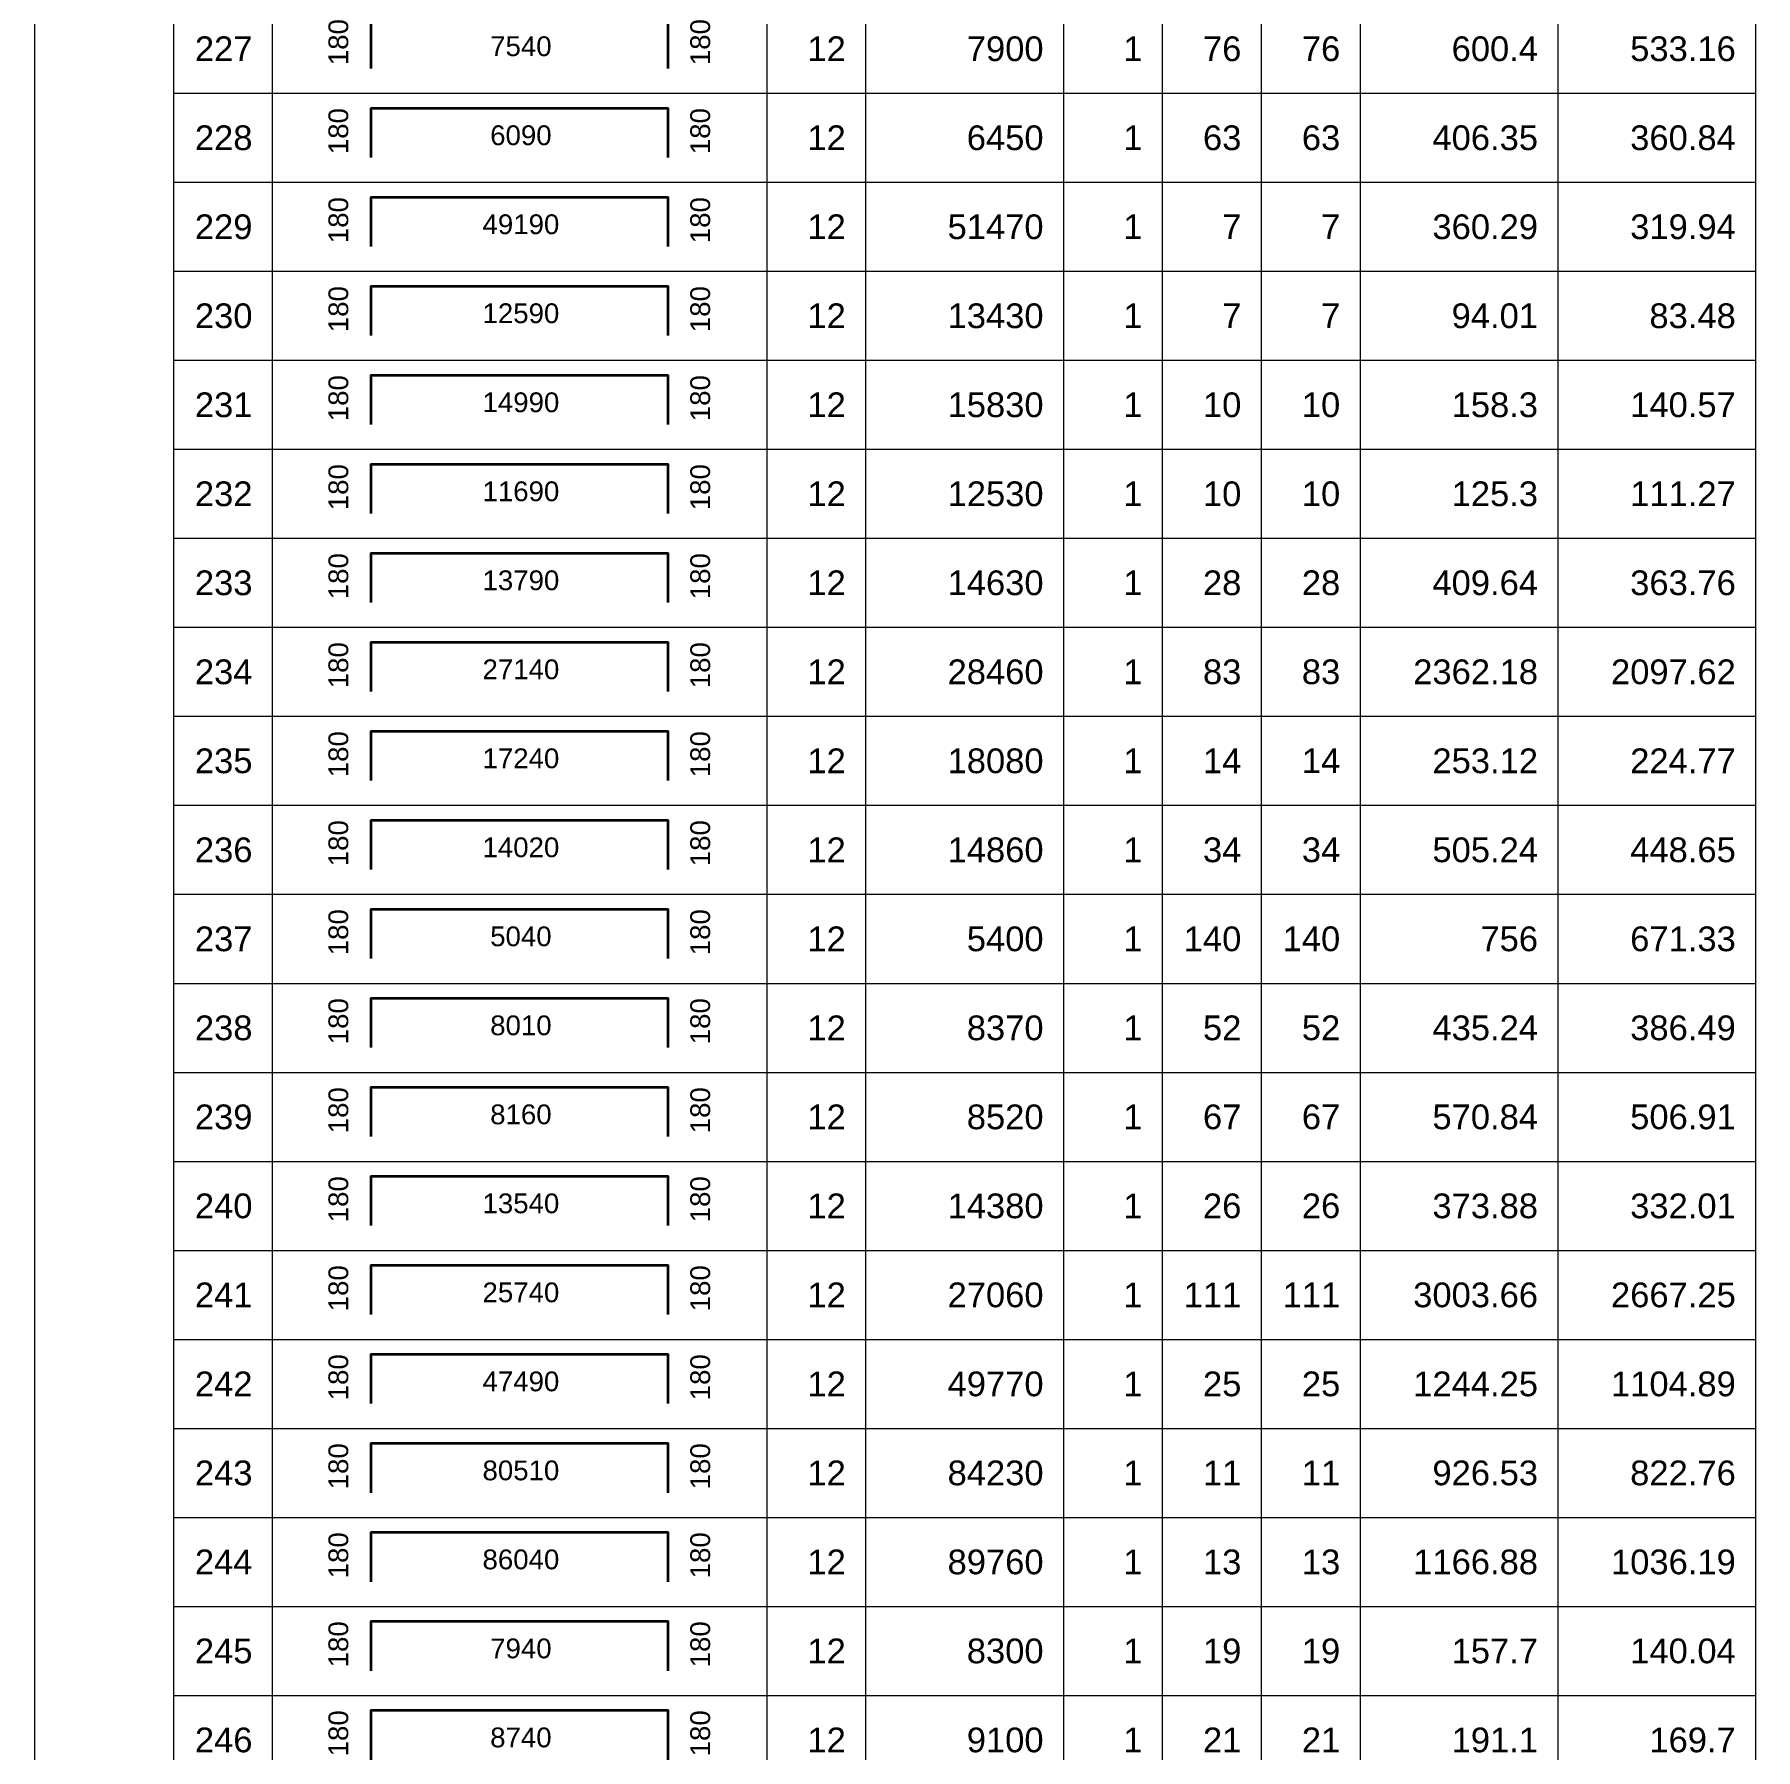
# Model space of a CAD drawing. Header units: millimetres. Extents: x -415354 to 883813, y -531490 to 486716.
# Drawn here: x 798740 to 816146, y -264738 to -247396 of the extents above; entities that cross this region are included whole.
import ezdxf
from ezdxf.enums import TextEntityAlignment as Align

# ---------------------------------------------------------------- set-up
doc = ezdxf.new("R2010")
doc.units = ezdxf.units.MM
doc.header["$MEASUREMENT"] = 0
for name, color, linetype, lineweight in [('NDC_FRAME', 7, 'Continuous', 20), ('NDC_S_REBAR', 4, 'Continuous', 35), ('NDC_S_VN TEXT', 7, 'Continuous', 20), ('NDC_Table', 3, 'Continuous', 20)]:
    doc.layers.add(name, color=color, linetype=linetype, lineweight=lineweight)
doc.styles.add('ARIAL', font='arial.ttf', dxfattribs={"width": 0.8})

# ---------------------------------------------------------------- blocks, each defined once
blk = doc.blocks.new('dang04')
at = {"layer": 'NDC_S_REBAR'}
blk.add_lwpolyline([(3405, -650), (3405, -150), (6405, -150), (6405, -650)], dxfattribs=at)
at = {"layer": 'NDC_Table'}
for p, q in [((0, 0), (0, -900)), ((1405, 0), (1405, -900)), ((2405, 0), (2405, -900)), ((7405, 0), (7405, -900)), ((8405, 0), (8405, -900)), ((10405, 0), (10405, -900)), ((11405, 0), (11405, -900)), ((12405, 0), (12405, -900)), ((13405, 0), (13405, -900)), ((15405, 0), (15405, -900)), ((17405, 0), (17405, -900)), ((1405, -900), (17405, -900))]:
    blk.add_line(p, q, dxfattribs=at)
at = {"layer": 'NDC_S_VN TEXT', "style": 'ARIAL'}
for p in [(3073, -150), (6733, -150)]:
    blk.add_attdef('D03', text='', height=200, rotation=90, dxfattribs=at).set_placement(p, align=Align.MIDDLE_RIGHT)
for p in [(2205, -450), (8205, -450), (10205, -450), (11205, -450), (12205, -450), (13205, -450), (15205, -450), (17205, -450)]:
    blk.add_attdef('D03', text='', height=250, dxfattribs=at).set_placement(p, align=Align.MIDDLE_RIGHT)
blk.add_attdef('D03', text='', height=200, dxfattribs=at).set_placement((4920, -425), align=Align.MIDDLE_CENTER)

msp = doc.modelspace()

# ---------------------------------------------------------------- block references
at = {"layer": 'NDC_FRAME'}
ref = msp.add_blockref('dang04', (798740.5, -247090.5), dxfattribs=at)
ref.add_attrib('D03', '227', dxfattribs={"layer": 'NDC_S_VN TEXT', "height": 250, "style": 'ARIAL'}).set_placement((800945.8, -247540.5), align=Align.MIDDLE_RIGHT)
ref.add_attrib('D03', '180', dxfattribs={"layer": 'NDC_S_VN TEXT', "height": 200, "rotation": 90, "style": 'ARIAL'}).set_placement((801813.8, -247240.5), align=Align.MIDDLE_RIGHT)
ref.add_attrib('D03', '7540', dxfattribs={"layer": 'NDC_S_VN TEXT', "height": 200, "style": 'ARIAL'}).set_placement((803660.1, -247515.2), align=Align.MIDDLE_CENTER)
ref.add_attrib('D03', '180', dxfattribs={"layer": 'NDC_S_VN TEXT', "height": 200, "rotation": 90, "style": 'ARIAL'}).set_placement((805473, -247240.5), align=Align.MIDDLE_RIGHT)
ref.add_attrib('D03', '12', dxfattribs={"layer": 'NDC_S_VN TEXT', "height": 250, "style": 'ARIAL'}).set_placement((806945.8, -247540.5), align=Align.MIDDLE_RIGHT)
ref.add_attrib('D03', '7900', dxfattribs={"layer": 'NDC_S_VN TEXT', "height": 250, "style": 'ARIAL'}).set_placement((808945.8, -247540.5), align=Align.MIDDLE_RIGHT)
ref.add_attrib('D03', '1', dxfattribs={"layer": 'NDC_S_VN TEXT', "height": 250, "style": 'ARIAL'}).set_placement((809945.8, -247540.5), align=Align.MIDDLE_RIGHT)
ref.add_attrib('D03', '76', dxfattribs={"layer": 'NDC_S_VN TEXT', "height": 250, "style": 'ARIAL'}).set_placement((810945.8, -247540.5), align=Align.MIDDLE_RIGHT)
ref.add_attrib('D03', '76', dxfattribs={"layer": 'NDC_S_VN TEXT', "height": 250, "style": 'ARIAL'}).set_placement((811945.8, -247540.2), align=Align.MIDDLE_RIGHT)
ref.add_attrib('D03', '600.4', dxfattribs={"layer": 'NDC_S_VN TEXT', "height": 250, "style": 'ARIAL'}).set_placement((813945.8, -247540.5), align=Align.MIDDLE_RIGHT)
ref.add_attrib('D03', '533.16', dxfattribs={"layer": 'NDC_S_VN TEXT', "height": 250, "style": 'ARIAL'}).set_placement((815945.8, -247540.5), align=Align.MIDDLE_RIGHT)
ref = msp.add_blockref('dang04', (798740.5, -247990.5), dxfattribs=at)
ref.add_attrib('D03', '228', dxfattribs={"layer": 'NDC_S_VN TEXT', "height": 250, "style": 'ARIAL'}).set_placement((800945.8, -248440.5), align=Align.MIDDLE_RIGHT)
ref.add_attrib('D03', '180', dxfattribs={"layer": 'NDC_S_VN TEXT', "height": 200, "rotation": 90, "style": 'ARIAL'}).set_placement((801813.8, -248140.5), align=Align.MIDDLE_RIGHT)
ref.add_attrib('D03', '6090', dxfattribs={"layer": 'NDC_S_VN TEXT', "height": 200, "style": 'ARIAL'}).set_placement((803660.1, -248415.2), align=Align.MIDDLE_CENTER)
ref.add_attrib('D03', '180', dxfattribs={"layer": 'NDC_S_VN TEXT', "height": 200, "rotation": 90, "style": 'ARIAL'}).set_placement((805473, -248140.5), align=Align.MIDDLE_RIGHT)
ref.add_attrib('D03', '12', dxfattribs={"layer": 'NDC_S_VN TEXT', "height": 250, "style": 'ARIAL'}).set_placement((806945.8, -248440.5), align=Align.MIDDLE_RIGHT)
ref.add_attrib('D03', '6450', dxfattribs={"layer": 'NDC_S_VN TEXT', "height": 250, "style": 'ARIAL'}).set_placement((808945.8, -248440.5), align=Align.MIDDLE_RIGHT)
ref.add_attrib('D03', '1', dxfattribs={"layer": 'NDC_S_VN TEXT', "height": 250, "style": 'ARIAL'}).set_placement((809945.8, -248440.5), align=Align.MIDDLE_RIGHT)
ref.add_attrib('D03', '63', dxfattribs={"layer": 'NDC_S_VN TEXT', "height": 250, "style": 'ARIAL'}).set_placement((810945.8, -248440.5), align=Align.MIDDLE_RIGHT)
ref.add_attrib('D03', '63', dxfattribs={"layer": 'NDC_S_VN TEXT', "height": 250, "style": 'ARIAL'}).set_placement((811945.8, -248440.2), align=Align.MIDDLE_RIGHT)
ref.add_attrib('D03', '406.35', dxfattribs={"layer": 'NDC_S_VN TEXT', "height": 250, "style": 'ARIAL'}).set_placement((813945.8, -248440.5), align=Align.MIDDLE_RIGHT)
ref.add_attrib('D03', '360.84', dxfattribs={"layer": 'NDC_S_VN TEXT', "height": 250, "style": 'ARIAL'}).set_placement((815945.8, -248440.5), align=Align.MIDDLE_RIGHT)
ref = msp.add_blockref('dang04', (798740.5, -248890.5), dxfattribs=at)
ref.add_attrib('D03', '229', dxfattribs={"layer": 'NDC_S_VN TEXT', "height": 250, "style": 'ARIAL'}).set_placement((800945.8, -249340.5), align=Align.MIDDLE_RIGHT)
ref.add_attrib('D03', '180', dxfattribs={"layer": 'NDC_S_VN TEXT', "height": 200, "rotation": 90, "style": 'ARIAL'}).set_placement((801813.8, -249040.5), align=Align.MIDDLE_RIGHT)
ref.add_attrib('D03', '49190', dxfattribs={"layer": 'NDC_S_VN TEXT', "height": 200, "style": 'ARIAL'}).set_placement((803660.1, -249315.2), align=Align.MIDDLE_CENTER)
ref.add_attrib('D03', '180', dxfattribs={"layer": 'NDC_S_VN TEXT', "height": 200, "rotation": 90, "style": 'ARIAL'}).set_placement((805473, -249040.5), align=Align.MIDDLE_RIGHT)
ref.add_attrib('D03', '12', dxfattribs={"layer": 'NDC_S_VN TEXT', "height": 250, "style": 'ARIAL'}).set_placement((806945.8, -249340.5), align=Align.MIDDLE_RIGHT)
ref.add_attrib('D03', '51470', dxfattribs={"layer": 'NDC_S_VN TEXT', "height": 250, "style": 'ARIAL'}).set_placement((808945.8, -249340.5), align=Align.MIDDLE_RIGHT)
ref.add_attrib('D03', '1', dxfattribs={"layer": 'NDC_S_VN TEXT', "height": 250, "style": 'ARIAL'}).set_placement((809945.8, -249340.5), align=Align.MIDDLE_RIGHT)
ref.add_attrib('D03', '7', dxfattribs={"layer": 'NDC_S_VN TEXT', "height": 250, "style": 'ARIAL'}).set_placement((810945.8, -249340.5), align=Align.MIDDLE_RIGHT)
ref.add_attrib('D03', '7', dxfattribs={"layer": 'NDC_S_VN TEXT', "height": 250, "style": 'ARIAL'}).set_placement((811945.8, -249340.2), align=Align.MIDDLE_RIGHT)
ref.add_attrib('D03', '360.29', dxfattribs={"layer": 'NDC_S_VN TEXT', "height": 250, "style": 'ARIAL'}).set_placement((813945.8, -249340.5), align=Align.MIDDLE_RIGHT)
ref.add_attrib('D03', '319.94', dxfattribs={"layer": 'NDC_S_VN TEXT', "height": 250, "style": 'ARIAL'}).set_placement((815945.8, -249340.5), align=Align.MIDDLE_RIGHT)
ref = msp.add_blockref('dang04', (798740.5, -249790.5), dxfattribs=at)
ref.add_attrib('D03', '230', dxfattribs={"layer": 'NDC_S_VN TEXT', "height": 250, "style": 'ARIAL'}).set_placement((800945.8, -250240.5), align=Align.MIDDLE_RIGHT)
ref.add_attrib('D03', '180', dxfattribs={"layer": 'NDC_S_VN TEXT', "height": 200, "rotation": 90, "style": 'ARIAL'}).set_placement((801813.8, -249940.5), align=Align.MIDDLE_RIGHT)
ref.add_attrib('D03', '12590', dxfattribs={"layer": 'NDC_S_VN TEXT', "height": 200, "style": 'ARIAL'}).set_placement((803660.1, -250215.2), align=Align.MIDDLE_CENTER)
ref.add_attrib('D03', '180', dxfattribs={"layer": 'NDC_S_VN TEXT', "height": 200, "rotation": 90, "style": 'ARIAL'}).set_placement((805473, -249940.5), align=Align.MIDDLE_RIGHT)
ref.add_attrib('D03', '12', dxfattribs={"layer": 'NDC_S_VN TEXT', "height": 250, "style": 'ARIAL'}).set_placement((806945.8, -250240.5), align=Align.MIDDLE_RIGHT)
ref.add_attrib('D03', '13430', dxfattribs={"layer": 'NDC_S_VN TEXT', "height": 250, "style": 'ARIAL'}).set_placement((808945.8, -250240.5), align=Align.MIDDLE_RIGHT)
ref.add_attrib('D03', '1', dxfattribs={"layer": 'NDC_S_VN TEXT', "height": 250, "style": 'ARIAL'}).set_placement((809945.8, -250240.5), align=Align.MIDDLE_RIGHT)
ref.add_attrib('D03', '7', dxfattribs={"layer": 'NDC_S_VN TEXT', "height": 250, "style": 'ARIAL'}).set_placement((810945.8, -250240.5), align=Align.MIDDLE_RIGHT)
ref.add_attrib('D03', '7', dxfattribs={"layer": 'NDC_S_VN TEXT', "height": 250, "style": 'ARIAL'}).set_placement((811945.8, -250240.2), align=Align.MIDDLE_RIGHT)
ref.add_attrib('D03', '94.01', dxfattribs={"layer": 'NDC_S_VN TEXT', "height": 250, "style": 'ARIAL'}).set_placement((813945.8, -250240.5), align=Align.MIDDLE_RIGHT)
ref.add_attrib('D03', '83.48', dxfattribs={"layer": 'NDC_S_VN TEXT', "height": 250, "style": 'ARIAL'}).set_placement((815945.8, -250240.5), align=Align.MIDDLE_RIGHT)
ref = msp.add_blockref('dang04', (798740.5, -250690.5), dxfattribs=at)
ref.add_attrib('D03', '231', dxfattribs={"layer": 'NDC_S_VN TEXT', "height": 250, "style": 'ARIAL'}).set_placement((800945.8, -251140.5), align=Align.MIDDLE_RIGHT)
ref.add_attrib('D03', '180', dxfattribs={"layer": 'NDC_S_VN TEXT', "height": 200, "rotation": 90, "style": 'ARIAL'}).set_placement((801813.8, -250840.5), align=Align.MIDDLE_RIGHT)
ref.add_attrib('D03', '14990', dxfattribs={"layer": 'NDC_S_VN TEXT', "height": 200, "style": 'ARIAL'}).set_placement((803660.1, -251115.2), align=Align.MIDDLE_CENTER)
ref.add_attrib('D03', '180', dxfattribs={"layer": 'NDC_S_VN TEXT', "height": 200, "rotation": 90, "style": 'ARIAL'}).set_placement((805473, -250840.5), align=Align.MIDDLE_RIGHT)
ref.add_attrib('D03', '12', dxfattribs={"layer": 'NDC_S_VN TEXT', "height": 250, "style": 'ARIAL'}).set_placement((806945.8, -251140.5), align=Align.MIDDLE_RIGHT)
ref.add_attrib('D03', '15830', dxfattribs={"layer": 'NDC_S_VN TEXT', "height": 250, "style": 'ARIAL'}).set_placement((808945.8, -251140.5), align=Align.MIDDLE_RIGHT)
ref.add_attrib('D03', '1', dxfattribs={"layer": 'NDC_S_VN TEXT', "height": 250, "style": 'ARIAL'}).set_placement((809945.8, -251140.5), align=Align.MIDDLE_RIGHT)
ref.add_attrib('D03', '10', dxfattribs={"layer": 'NDC_S_VN TEXT', "height": 250, "style": 'ARIAL'}).set_placement((810945.8, -251140.5), align=Align.MIDDLE_RIGHT)
ref.add_attrib('D03', '10', dxfattribs={"layer": 'NDC_S_VN TEXT', "height": 250, "style": 'ARIAL'}).set_placement((811945.8, -251140.2), align=Align.MIDDLE_RIGHT)
ref.add_attrib('D03', '158.3', dxfattribs={"layer": 'NDC_S_VN TEXT', "height": 250, "style": 'ARIAL'}).set_placement((813945.8, -251140.5), align=Align.MIDDLE_RIGHT)
ref.add_attrib('D03', '140.57', dxfattribs={"layer": 'NDC_S_VN TEXT', "height": 250, "style": 'ARIAL'}).set_placement((815945.8, -251140.5), align=Align.MIDDLE_RIGHT)
ref = msp.add_blockref('dang04', (798740.5, -251590.5), dxfattribs=at)
ref.add_attrib('D03', '232', dxfattribs={"layer": 'NDC_S_VN TEXT', "height": 250, "style": 'ARIAL'}).set_placement((800945.8, -252040.5), align=Align.MIDDLE_RIGHT)
ref.add_attrib('D03', '180', dxfattribs={"layer": 'NDC_S_VN TEXT', "height": 200, "rotation": 90, "style": 'ARIAL'}).set_placement((801813.8, -251740.5), align=Align.MIDDLE_RIGHT)
ref.add_attrib('D03', '11690', dxfattribs={"layer": 'NDC_S_VN TEXT', "height": 200, "style": 'ARIAL'}).set_placement((803660.1, -252015.2), align=Align.MIDDLE_CENTER)
ref.add_attrib('D03', '180', dxfattribs={"layer": 'NDC_S_VN TEXT', "height": 200, "rotation": 90, "style": 'ARIAL'}).set_placement((805473, -251740.5), align=Align.MIDDLE_RIGHT)
ref.add_attrib('D03', '12', dxfattribs={"layer": 'NDC_S_VN TEXT', "height": 250, "style": 'ARIAL'}).set_placement((806945.8, -252040.5), align=Align.MIDDLE_RIGHT)
ref.add_attrib('D03', '12530', dxfattribs={"layer": 'NDC_S_VN TEXT', "height": 250, "style": 'ARIAL'}).set_placement((808945.8, -252040.5), align=Align.MIDDLE_RIGHT)
ref.add_attrib('D03', '1', dxfattribs={"layer": 'NDC_S_VN TEXT', "height": 250, "style": 'ARIAL'}).set_placement((809945.8, -252040.5), align=Align.MIDDLE_RIGHT)
ref.add_attrib('D03', '10', dxfattribs={"layer": 'NDC_S_VN TEXT', "height": 250, "style": 'ARIAL'}).set_placement((810945.8, -252040.5), align=Align.MIDDLE_RIGHT)
ref.add_attrib('D03', '10', dxfattribs={"layer": 'NDC_S_VN TEXT', "height": 250, "style": 'ARIAL'}).set_placement((811945.8, -252040.2), align=Align.MIDDLE_RIGHT)
ref.add_attrib('D03', '125.3', dxfattribs={"layer": 'NDC_S_VN TEXT', "height": 250, "style": 'ARIAL'}).set_placement((813945.8, -252040.5), align=Align.MIDDLE_RIGHT)
ref.add_attrib('D03', '111.27', dxfattribs={"layer": 'NDC_S_VN TEXT', "height": 250, "style": 'ARIAL'}).set_placement((815945.8, -252040.5), align=Align.MIDDLE_RIGHT)
ref = msp.add_blockref('dang04', (798740.5, -252490.5), dxfattribs=at)
ref.add_attrib('D03', '233', dxfattribs={"layer": 'NDC_S_VN TEXT', "height": 250, "style": 'ARIAL'}).set_placement((800945.8, -252940.5), align=Align.MIDDLE_RIGHT)
ref.add_attrib('D03', '180', dxfattribs={"layer": 'NDC_S_VN TEXT', "height": 200, "rotation": 90, "style": 'ARIAL'}).set_placement((801813.8, -252640.5), align=Align.MIDDLE_RIGHT)
ref.add_attrib('D03', '13790', dxfattribs={"layer": 'NDC_S_VN TEXT', "height": 200, "style": 'ARIAL'}).set_placement((803660.1, -252915.2), align=Align.MIDDLE_CENTER)
ref.add_attrib('D03', '180', dxfattribs={"layer": 'NDC_S_VN TEXT', "height": 200, "rotation": 90, "style": 'ARIAL'}).set_placement((805473, -252640.5), align=Align.MIDDLE_RIGHT)
ref.add_attrib('D03', '12', dxfattribs={"layer": 'NDC_S_VN TEXT', "height": 250, "style": 'ARIAL'}).set_placement((806945.8, -252940.5), align=Align.MIDDLE_RIGHT)
ref.add_attrib('D03', '14630', dxfattribs={"layer": 'NDC_S_VN TEXT', "height": 250, "style": 'ARIAL'}).set_placement((808945.8, -252940.5), align=Align.MIDDLE_RIGHT)
ref.add_attrib('D03', '1', dxfattribs={"layer": 'NDC_S_VN TEXT', "height": 250, "style": 'ARIAL'}).set_placement((809945.8, -252940.5), align=Align.MIDDLE_RIGHT)
ref.add_attrib('D03', '28', dxfattribs={"layer": 'NDC_S_VN TEXT', "height": 250, "style": 'ARIAL'}).set_placement((810945.8, -252940.5), align=Align.MIDDLE_RIGHT)
ref.add_attrib('D03', '28', dxfattribs={"layer": 'NDC_S_VN TEXT', "height": 250, "style": 'ARIAL'}).set_placement((811945.8, -252940.2), align=Align.MIDDLE_RIGHT)
ref.add_attrib('D03', '409.64', dxfattribs={"layer": 'NDC_S_VN TEXT', "height": 250, "style": 'ARIAL'}).set_placement((813945.8, -252940.5), align=Align.MIDDLE_RIGHT)
ref.add_attrib('D03', '363.76', dxfattribs={"layer": 'NDC_S_VN TEXT', "height": 250, "style": 'ARIAL'}).set_placement((815945.8, -252940.5), align=Align.MIDDLE_RIGHT)
ref = msp.add_blockref('dang04', (798740.5, -253390.5), dxfattribs=at)
ref.add_attrib('D03', '234', dxfattribs={"layer": 'NDC_S_VN TEXT', "height": 250, "style": 'ARIAL'}).set_placement((800945.8, -253840.5), align=Align.MIDDLE_RIGHT)
ref.add_attrib('D03', '180', dxfattribs={"layer": 'NDC_S_VN TEXT', "height": 200, "rotation": 90, "style": 'ARIAL'}).set_placement((801813.8, -253540.5), align=Align.MIDDLE_RIGHT)
ref.add_attrib('D03', '27140', dxfattribs={"layer": 'NDC_S_VN TEXT', "height": 200, "style": 'ARIAL'}).set_placement((803660.1, -253815.2), align=Align.MIDDLE_CENTER)
ref.add_attrib('D03', '180', dxfattribs={"layer": 'NDC_S_VN TEXT', "height": 200, "rotation": 90, "style": 'ARIAL'}).set_placement((805473, -253540.5), align=Align.MIDDLE_RIGHT)
ref.add_attrib('D03', '12', dxfattribs={"layer": 'NDC_S_VN TEXT', "height": 250, "style": 'ARIAL'}).set_placement((806945.8, -253840.5), align=Align.MIDDLE_RIGHT)
ref.add_attrib('D03', '28460', dxfattribs={"layer": 'NDC_S_VN TEXT', "height": 250, "style": 'ARIAL'}).set_placement((808945.8, -253840.5), align=Align.MIDDLE_RIGHT)
ref.add_attrib('D03', '1', dxfattribs={"layer": 'NDC_S_VN TEXT', "height": 250, "style": 'ARIAL'}).set_placement((809945.8, -253840.5), align=Align.MIDDLE_RIGHT)
ref.add_attrib('D03', '83', dxfattribs={"layer": 'NDC_S_VN TEXT', "height": 250, "style": 'ARIAL'}).set_placement((810945.8, -253840.5), align=Align.MIDDLE_RIGHT)
ref.add_attrib('D03', '83', dxfattribs={"layer": 'NDC_S_VN TEXT', "height": 250, "style": 'ARIAL'}).set_placement((811945.8, -253840.2), align=Align.MIDDLE_RIGHT)
ref.add_attrib('D03', '2362.18', dxfattribs={"layer": 'NDC_S_VN TEXT', "height": 250, "style": 'ARIAL'}).set_placement((813945.8, -253840.5), align=Align.MIDDLE_RIGHT)
ref.add_attrib('D03', '2097.62', dxfattribs={"layer": 'NDC_S_VN TEXT', "height": 250, "style": 'ARIAL'}).set_placement((815945.8, -253840.5), align=Align.MIDDLE_RIGHT)
ref = msp.add_blockref('dang04', (798740.5, -254290.5), dxfattribs=at)
ref.add_attrib('D03', '235', dxfattribs={"layer": 'NDC_S_VN TEXT', "height": 250, "style": 'ARIAL'}).set_placement((800945.8, -254740.5), align=Align.MIDDLE_RIGHT)
ref.add_attrib('D03', '180', dxfattribs={"layer": 'NDC_S_VN TEXT', "height": 200, "rotation": 90, "style": 'ARIAL'}).set_placement((801813.8, -254440.5), align=Align.MIDDLE_RIGHT)
ref.add_attrib('D03', '17240', dxfattribs={"layer": 'NDC_S_VN TEXT', "height": 200, "style": 'ARIAL'}).set_placement((803660.1, -254715.2), align=Align.MIDDLE_CENTER)
ref.add_attrib('D03', '180', dxfattribs={"layer": 'NDC_S_VN TEXT', "height": 200, "rotation": 90, "style": 'ARIAL'}).set_placement((805473, -254440.5), align=Align.MIDDLE_RIGHT)
ref.add_attrib('D03', '12', dxfattribs={"layer": 'NDC_S_VN TEXT', "height": 250, "style": 'ARIAL'}).set_placement((806945.8, -254740.5), align=Align.MIDDLE_RIGHT)
ref.add_attrib('D03', '18080', dxfattribs={"layer": 'NDC_S_VN TEXT', "height": 250, "style": 'ARIAL'}).set_placement((808945.8, -254740.5), align=Align.MIDDLE_RIGHT)
ref.add_attrib('D03', '1', dxfattribs={"layer": 'NDC_S_VN TEXT', "height": 250, "style": 'ARIAL'}).set_placement((809945.8, -254740.5), align=Align.MIDDLE_RIGHT)
ref.add_attrib('D03', '14', dxfattribs={"layer": 'NDC_S_VN TEXT', "height": 250, "style": 'ARIAL'}).set_placement((810945.8, -254740.5), align=Align.MIDDLE_RIGHT)
ref.add_attrib('D03', '14', dxfattribs={"layer": 'NDC_S_VN TEXT', "height": 250, "style": 'ARIAL'}).set_placement((811945.8, -254740.2), align=Align.MIDDLE_RIGHT)
ref.add_attrib('D03', '253.12', dxfattribs={"layer": 'NDC_S_VN TEXT', "height": 250, "style": 'ARIAL'}).set_placement((813945.8, -254740.5), align=Align.MIDDLE_RIGHT)
ref.add_attrib('D03', '224.77', dxfattribs={"layer": 'NDC_S_VN TEXT', "height": 250, "style": 'ARIAL'}).set_placement((815945.8, -254740.5), align=Align.MIDDLE_RIGHT)
ref = msp.add_blockref('dang04', (798740.5, -255190.5), dxfattribs=at)
ref.add_attrib('D03', '236', dxfattribs={"layer": 'NDC_S_VN TEXT', "height": 250, "style": 'ARIAL'}).set_placement((800945.8, -255640.5), align=Align.MIDDLE_RIGHT)
ref.add_attrib('D03', '180', dxfattribs={"layer": 'NDC_S_VN TEXT', "height": 200, "rotation": 90, "style": 'ARIAL'}).set_placement((801813.8, -255340.5), align=Align.MIDDLE_RIGHT)
ref.add_attrib('D03', '14020', dxfattribs={"layer": 'NDC_S_VN TEXT', "height": 200, "style": 'ARIAL'}).set_placement((803660.1, -255615.2), align=Align.MIDDLE_CENTER)
ref.add_attrib('D03', '180', dxfattribs={"layer": 'NDC_S_VN TEXT', "height": 200, "rotation": 90, "style": 'ARIAL'}).set_placement((805473, -255340.5), align=Align.MIDDLE_RIGHT)
ref.add_attrib('D03', '12', dxfattribs={"layer": 'NDC_S_VN TEXT', "height": 250, "style": 'ARIAL'}).set_placement((806945.8, -255640.5), align=Align.MIDDLE_RIGHT)
ref.add_attrib('D03', '14860', dxfattribs={"layer": 'NDC_S_VN TEXT', "height": 250, "style": 'ARIAL'}).set_placement((808945.8, -255640.5), align=Align.MIDDLE_RIGHT)
ref.add_attrib('D03', '1', dxfattribs={"layer": 'NDC_S_VN TEXT', "height": 250, "style": 'ARIAL'}).set_placement((809945.8, -255640.5), align=Align.MIDDLE_RIGHT)
ref.add_attrib('D03', '34', dxfattribs={"layer": 'NDC_S_VN TEXT', "height": 250, "style": 'ARIAL'}).set_placement((810945.8, -255640.5), align=Align.MIDDLE_RIGHT)
ref.add_attrib('D03', '34', dxfattribs={"layer": 'NDC_S_VN TEXT', "height": 250, "style": 'ARIAL'}).set_placement((811945.8, -255640.2), align=Align.MIDDLE_RIGHT)
ref.add_attrib('D03', '505.24', dxfattribs={"layer": 'NDC_S_VN TEXT', "height": 250, "style": 'ARIAL'}).set_placement((813945.8, -255640.5), align=Align.MIDDLE_RIGHT)
ref.add_attrib('D03', '448.65', dxfattribs={"layer": 'NDC_S_VN TEXT', "height": 250, "style": 'ARIAL'}).set_placement((815945.8, -255640.5), align=Align.MIDDLE_RIGHT)
ref = msp.add_blockref('dang04', (798740.5, -256090.5), dxfattribs=at)
ref.add_attrib('D03', '237', dxfattribs={"layer": 'NDC_S_VN TEXT', "height": 250, "style": 'ARIAL'}).set_placement((800945.8, -256540.5), align=Align.MIDDLE_RIGHT)
ref.add_attrib('D03', '180', dxfattribs={"layer": 'NDC_S_VN TEXT', "height": 200, "rotation": 90, "style": 'ARIAL'}).set_placement((801813.8, -256240.5), align=Align.MIDDLE_RIGHT)
ref.add_attrib('D03', '5040', dxfattribs={"layer": 'NDC_S_VN TEXT', "height": 200, "style": 'ARIAL'}).set_placement((803660.1, -256515.2), align=Align.MIDDLE_CENTER)
ref.add_attrib('D03', '180', dxfattribs={"layer": 'NDC_S_VN TEXT', "height": 200, "rotation": 90, "style": 'ARIAL'}).set_placement((805473, -256240.5), align=Align.MIDDLE_RIGHT)
ref.add_attrib('D03', '12', dxfattribs={"layer": 'NDC_S_VN TEXT', "height": 250, "style": 'ARIAL'}).set_placement((806945.8, -256540.5), align=Align.MIDDLE_RIGHT)
ref.add_attrib('D03', '5400', dxfattribs={"layer": 'NDC_S_VN TEXT', "height": 250, "style": 'ARIAL'}).set_placement((808945.8, -256540.5), align=Align.MIDDLE_RIGHT)
ref.add_attrib('D03', '1', dxfattribs={"layer": 'NDC_S_VN TEXT', "height": 250, "style": 'ARIAL'}).set_placement((809945.8, -256540.5), align=Align.MIDDLE_RIGHT)
ref.add_attrib('D03', '140', dxfattribs={"layer": 'NDC_S_VN TEXT', "height": 250, "style": 'ARIAL'}).set_placement((810945.8, -256540.5), align=Align.MIDDLE_RIGHT)
ref.add_attrib('D03', '140', dxfattribs={"layer": 'NDC_S_VN TEXT', "height": 250, "style": 'ARIAL'}).set_placement((811945.8, -256540.2), align=Align.MIDDLE_RIGHT)
ref.add_attrib('D03', '756', dxfattribs={"layer": 'NDC_S_VN TEXT', "height": 250, "style": 'ARIAL'}).set_placement((813945.8, -256540.5), align=Align.MIDDLE_RIGHT)
ref.add_attrib('D03', '671.33', dxfattribs={"layer": 'NDC_S_VN TEXT', "height": 250, "style": 'ARIAL'}).set_placement((815945.8, -256540.5), align=Align.MIDDLE_RIGHT)
ref = msp.add_blockref('dang04', (798740.5, -256990.5), dxfattribs=at)
ref.add_attrib('D03', '238', dxfattribs={"layer": 'NDC_S_VN TEXT', "height": 250, "style": 'ARIAL'}).set_placement((800945.8, -257440.5), align=Align.MIDDLE_RIGHT)
ref.add_attrib('D03', '180', dxfattribs={"layer": 'NDC_S_VN TEXT', "height": 200, "rotation": 90, "style": 'ARIAL'}).set_placement((801813.8, -257140.5), align=Align.MIDDLE_RIGHT)
ref.add_attrib('D03', '8010', dxfattribs={"layer": 'NDC_S_VN TEXT', "height": 200, "style": 'ARIAL'}).set_placement((803660.1, -257415.2), align=Align.MIDDLE_CENTER)
ref.add_attrib('D03', '180', dxfattribs={"layer": 'NDC_S_VN TEXT', "height": 200, "rotation": 90, "style": 'ARIAL'}).set_placement((805473, -257140.5), align=Align.MIDDLE_RIGHT)
ref.add_attrib('D03', '12', dxfattribs={"layer": 'NDC_S_VN TEXT', "height": 250, "style": 'ARIAL'}).set_placement((806945.8, -257440.5), align=Align.MIDDLE_RIGHT)
ref.add_attrib('D03', '8370', dxfattribs={"layer": 'NDC_S_VN TEXT', "height": 250, "style": 'ARIAL'}).set_placement((808945.8, -257440.5), align=Align.MIDDLE_RIGHT)
ref.add_attrib('D03', '1', dxfattribs={"layer": 'NDC_S_VN TEXT', "height": 250, "style": 'ARIAL'}).set_placement((809945.8, -257440.5), align=Align.MIDDLE_RIGHT)
ref.add_attrib('D03', '52', dxfattribs={"layer": 'NDC_S_VN TEXT', "height": 250, "style": 'ARIAL'}).set_placement((810945.8, -257440.5), align=Align.MIDDLE_RIGHT)
ref.add_attrib('D03', '52', dxfattribs={"layer": 'NDC_S_VN TEXT', "height": 250, "style": 'ARIAL'}).set_placement((811945.8, -257440.2), align=Align.MIDDLE_RIGHT)
ref.add_attrib('D03', '435.24', dxfattribs={"layer": 'NDC_S_VN TEXT', "height": 250, "style": 'ARIAL'}).set_placement((813945.8, -257440.5), align=Align.MIDDLE_RIGHT)
ref.add_attrib('D03', '386.49', dxfattribs={"layer": 'NDC_S_VN TEXT', "height": 250, "style": 'ARIAL'}).set_placement((815945.8, -257440.5), align=Align.MIDDLE_RIGHT)
ref = msp.add_blockref('dang04', (798740.5, -257890.5), dxfattribs=at)
ref.add_attrib('D03', '239', dxfattribs={"layer": 'NDC_S_VN TEXT', "height": 250, "style": 'ARIAL'}).set_placement((800945.8, -258340.5), align=Align.MIDDLE_RIGHT)
ref.add_attrib('D03', '180', dxfattribs={"layer": 'NDC_S_VN TEXT', "height": 200, "rotation": 90, "style": 'ARIAL'}).set_placement((801813.8, -258040.5), align=Align.MIDDLE_RIGHT)
ref.add_attrib('D03', '8160', dxfattribs={"layer": 'NDC_S_VN TEXT', "height": 200, "style": 'ARIAL'}).set_placement((803660.1, -258315.2), align=Align.MIDDLE_CENTER)
ref.add_attrib('D03', '180', dxfattribs={"layer": 'NDC_S_VN TEXT', "height": 200, "rotation": 90, "style": 'ARIAL'}).set_placement((805473, -258040.5), align=Align.MIDDLE_RIGHT)
ref.add_attrib('D03', '12', dxfattribs={"layer": 'NDC_S_VN TEXT', "height": 250, "style": 'ARIAL'}).set_placement((806945.8, -258340.5), align=Align.MIDDLE_RIGHT)
ref.add_attrib('D03', '8520', dxfattribs={"layer": 'NDC_S_VN TEXT', "height": 250, "style": 'ARIAL'}).set_placement((808945.8, -258340.5), align=Align.MIDDLE_RIGHT)
ref.add_attrib('D03', '1', dxfattribs={"layer": 'NDC_S_VN TEXT', "height": 250, "style": 'ARIAL'}).set_placement((809945.8, -258340.5), align=Align.MIDDLE_RIGHT)
ref.add_attrib('D03', '67', dxfattribs={"layer": 'NDC_S_VN TEXT', "height": 250, "style": 'ARIAL'}).set_placement((810945.8, -258340.5), align=Align.MIDDLE_RIGHT)
ref.add_attrib('D03', '67', dxfattribs={"layer": 'NDC_S_VN TEXT', "height": 250, "style": 'ARIAL'}).set_placement((811945.8, -258340.2), align=Align.MIDDLE_RIGHT)
ref.add_attrib('D03', '570.84', dxfattribs={"layer": 'NDC_S_VN TEXT', "height": 250, "style": 'ARIAL'}).set_placement((813945.8, -258340.5), align=Align.MIDDLE_RIGHT)
ref.add_attrib('D03', '506.91', dxfattribs={"layer": 'NDC_S_VN TEXT', "height": 250, "style": 'ARIAL'}).set_placement((815945.8, -258340.5), align=Align.MIDDLE_RIGHT)
ref = msp.add_blockref('dang04', (798740.5, -258790.5), dxfattribs=at)
ref.add_attrib('D03', '240', dxfattribs={"layer": 'NDC_S_VN TEXT', "height": 250, "style": 'ARIAL'}).set_placement((800945.8, -259240.5), align=Align.MIDDLE_RIGHT)
ref.add_attrib('D03', '180', dxfattribs={"layer": 'NDC_S_VN TEXT', "height": 200, "rotation": 90, "style": 'ARIAL'}).set_placement((801813.8, -258940.5), align=Align.MIDDLE_RIGHT)
ref.add_attrib('D03', '13540', dxfattribs={"layer": 'NDC_S_VN TEXT', "height": 200, "style": 'ARIAL'}).set_placement((803660.1, -259215.2), align=Align.MIDDLE_CENTER)
ref.add_attrib('D03', '180', dxfattribs={"layer": 'NDC_S_VN TEXT', "height": 200, "rotation": 90, "style": 'ARIAL'}).set_placement((805473, -258940.5), align=Align.MIDDLE_RIGHT)
ref.add_attrib('D03', '12', dxfattribs={"layer": 'NDC_S_VN TEXT', "height": 250, "style": 'ARIAL'}).set_placement((806945.8, -259240.5), align=Align.MIDDLE_RIGHT)
ref.add_attrib('D03', '14380', dxfattribs={"layer": 'NDC_S_VN TEXT', "height": 250, "style": 'ARIAL'}).set_placement((808945.8, -259240.5), align=Align.MIDDLE_RIGHT)
ref.add_attrib('D03', '1', dxfattribs={"layer": 'NDC_S_VN TEXT', "height": 250, "style": 'ARIAL'}).set_placement((809945.8, -259240.5), align=Align.MIDDLE_RIGHT)
ref.add_attrib('D03', '26', dxfattribs={"layer": 'NDC_S_VN TEXT', "height": 250, "style": 'ARIAL'}).set_placement((810945.8, -259240.5), align=Align.MIDDLE_RIGHT)
ref.add_attrib('D03', '26', dxfattribs={"layer": 'NDC_S_VN TEXT', "height": 250, "style": 'ARIAL'}).set_placement((811945.8, -259240.2), align=Align.MIDDLE_RIGHT)
ref.add_attrib('D03', '373.88', dxfattribs={"layer": 'NDC_S_VN TEXT', "height": 250, "style": 'ARIAL'}).set_placement((813945.8, -259240.5), align=Align.MIDDLE_RIGHT)
ref.add_attrib('D03', '332.01', dxfattribs={"layer": 'NDC_S_VN TEXT', "height": 250, "style": 'ARIAL'}).set_placement((815945.8, -259240.5), align=Align.MIDDLE_RIGHT)
ref = msp.add_blockref('dang04', (798740.5, -259690.5), dxfattribs=at)
ref.add_attrib('D03', '241', dxfattribs={"layer": 'NDC_S_VN TEXT', "height": 250, "style": 'ARIAL'}).set_placement((800945.8, -260140.5), align=Align.MIDDLE_RIGHT)
ref.add_attrib('D03', '180', dxfattribs={"layer": 'NDC_S_VN TEXT', "height": 200, "rotation": 90, "style": 'ARIAL'}).set_placement((801813.8, -259840.5), align=Align.MIDDLE_RIGHT)
ref.add_attrib('D03', '25740', dxfattribs={"layer": 'NDC_S_VN TEXT', "height": 200, "style": 'ARIAL'}).set_placement((803660.1, -260115.2), align=Align.MIDDLE_CENTER)
ref.add_attrib('D03', '180', dxfattribs={"layer": 'NDC_S_VN TEXT', "height": 200, "rotation": 90, "style": 'ARIAL'}).set_placement((805473, -259840.5), align=Align.MIDDLE_RIGHT)
ref.add_attrib('D03', '12', dxfattribs={"layer": 'NDC_S_VN TEXT', "height": 250, "style": 'ARIAL'}).set_placement((806945.8, -260140.5), align=Align.MIDDLE_RIGHT)
ref.add_attrib('D03', '27060', dxfattribs={"layer": 'NDC_S_VN TEXT', "height": 250, "style": 'ARIAL'}).set_placement((808945.8, -260140.5), align=Align.MIDDLE_RIGHT)
ref.add_attrib('D03', '1', dxfattribs={"layer": 'NDC_S_VN TEXT', "height": 250, "style": 'ARIAL'}).set_placement((809945.8, -260140.5), align=Align.MIDDLE_RIGHT)
ref.add_attrib('D03', '111', dxfattribs={"layer": 'NDC_S_VN TEXT', "height": 250, "style": 'ARIAL'}).set_placement((810945.8, -260140.5), align=Align.MIDDLE_RIGHT)
ref.add_attrib('D03', '111', dxfattribs={"layer": 'NDC_S_VN TEXT', "height": 250, "style": 'ARIAL'}).set_placement((811945.8, -260140.2), align=Align.MIDDLE_RIGHT)
ref.add_attrib('D03', '3003.66', dxfattribs={"layer": 'NDC_S_VN TEXT', "height": 250, "style": 'ARIAL'}).set_placement((813945.8, -260140.5), align=Align.MIDDLE_RIGHT)
ref.add_attrib('D03', '2667.25', dxfattribs={"layer": 'NDC_S_VN TEXT', "height": 250, "style": 'ARIAL'}).set_placement((815945.8, -260140.5), align=Align.MIDDLE_RIGHT)
ref = msp.add_blockref('dang04', (798740.5, -260590.5), dxfattribs=at)
ref.add_attrib('D03', '242', dxfattribs={"layer": 'NDC_S_VN TEXT', "height": 250, "style": 'ARIAL'}).set_placement((800945.8, -261040.5), align=Align.MIDDLE_RIGHT)
ref.add_attrib('D03', '180', dxfattribs={"layer": 'NDC_S_VN TEXT', "height": 200, "rotation": 90, "style": 'ARIAL'}).set_placement((801813.8, -260740.5), align=Align.MIDDLE_RIGHT)
ref.add_attrib('D03', '47490', dxfattribs={"layer": 'NDC_S_VN TEXT', "height": 200, "style": 'ARIAL'}).set_placement((803660.1, -261015.2), align=Align.MIDDLE_CENTER)
ref.add_attrib('D03', '180', dxfattribs={"layer": 'NDC_S_VN TEXT', "height": 200, "rotation": 90, "style": 'ARIAL'}).set_placement((805473, -260740.5), align=Align.MIDDLE_RIGHT)
ref.add_attrib('D03', '12', dxfattribs={"layer": 'NDC_S_VN TEXT', "height": 250, "style": 'ARIAL'}).set_placement((806945.8, -261040.5), align=Align.MIDDLE_RIGHT)
ref.add_attrib('D03', '49770', dxfattribs={"layer": 'NDC_S_VN TEXT', "height": 250, "style": 'ARIAL'}).set_placement((808945.8, -261040.5), align=Align.MIDDLE_RIGHT)
ref.add_attrib('D03', '1', dxfattribs={"layer": 'NDC_S_VN TEXT', "height": 250, "style": 'ARIAL'}).set_placement((809945.8, -261040.5), align=Align.MIDDLE_RIGHT)
ref.add_attrib('D03', '25', dxfattribs={"layer": 'NDC_S_VN TEXT', "height": 250, "style": 'ARIAL'}).set_placement((810945.8, -261040.5), align=Align.MIDDLE_RIGHT)
ref.add_attrib('D03', '25', dxfattribs={"layer": 'NDC_S_VN TEXT', "height": 250, "style": 'ARIAL'}).set_placement((811945.8, -261040.2), align=Align.MIDDLE_RIGHT)
ref.add_attrib('D03', '1244.25', dxfattribs={"layer": 'NDC_S_VN TEXT', "height": 250, "style": 'ARIAL'}).set_placement((813945.8, -261040.5), align=Align.MIDDLE_RIGHT)
ref.add_attrib('D03', '1104.89', dxfattribs={"layer": 'NDC_S_VN TEXT', "height": 250, "style": 'ARIAL'}).set_placement((815945.8, -261040.5), align=Align.MIDDLE_RIGHT)
ref = msp.add_blockref('dang04', (798740.5, -261490.5), dxfattribs=at)
ref.add_attrib('D03', '243', dxfattribs={"layer": 'NDC_S_VN TEXT', "height": 250, "style": 'ARIAL'}).set_placement((800945.8, -261940.5), align=Align.MIDDLE_RIGHT)
ref.add_attrib('D03', '180', dxfattribs={"layer": 'NDC_S_VN TEXT', "height": 200, "rotation": 90, "style": 'ARIAL'}).set_placement((801813.8, -261640.5), align=Align.MIDDLE_RIGHT)
ref.add_attrib('D03', '80510', dxfattribs={"layer": 'NDC_S_VN TEXT', "height": 200, "style": 'ARIAL'}).set_placement((803660.1, -261915.2), align=Align.MIDDLE_CENTER)
ref.add_attrib('D03', '180', dxfattribs={"layer": 'NDC_S_VN TEXT', "height": 200, "rotation": 90, "style": 'ARIAL'}).set_placement((805473, -261640.5), align=Align.MIDDLE_RIGHT)
ref.add_attrib('D03', '12', dxfattribs={"layer": 'NDC_S_VN TEXT', "height": 250, "style": 'ARIAL'}).set_placement((806945.8, -261940.5), align=Align.MIDDLE_RIGHT)
ref.add_attrib('D03', '84230', dxfattribs={"layer": 'NDC_S_VN TEXT', "height": 250, "style": 'ARIAL'}).set_placement((808945.8, -261940.5), align=Align.MIDDLE_RIGHT)
ref.add_attrib('D03', '1', dxfattribs={"layer": 'NDC_S_VN TEXT', "height": 250, "style": 'ARIAL'}).set_placement((809945.8, -261940.5), align=Align.MIDDLE_RIGHT)
ref.add_attrib('D03', '11', dxfattribs={"layer": 'NDC_S_VN TEXT', "height": 250, "style": 'ARIAL'}).set_placement((810945.8, -261940.5), align=Align.MIDDLE_RIGHT)
ref.add_attrib('D03', '11', dxfattribs={"layer": 'NDC_S_VN TEXT', "height": 250, "style": 'ARIAL'}).set_placement((811945.8, -261940.2), align=Align.MIDDLE_RIGHT)
ref.add_attrib('D03', '926.53', dxfattribs={"layer": 'NDC_S_VN TEXT', "height": 250, "style": 'ARIAL'}).set_placement((813945.8, -261940.5), align=Align.MIDDLE_RIGHT)
ref.add_attrib('D03', '822.76', dxfattribs={"layer": 'NDC_S_VN TEXT', "height": 250, "style": 'ARIAL'}).set_placement((815945.8, -261940.5), align=Align.MIDDLE_RIGHT)
ref = msp.add_blockref('dang04', (798740.5, -262390.5), dxfattribs=at)
ref.add_attrib('D03', '244', dxfattribs={"layer": 'NDC_S_VN TEXT', "height": 250, "style": 'ARIAL'}).set_placement((800945.8, -262840.5), align=Align.MIDDLE_RIGHT)
ref.add_attrib('D03', '180', dxfattribs={"layer": 'NDC_S_VN TEXT', "height": 200, "rotation": 90, "style": 'ARIAL'}).set_placement((801813.8, -262540.5), align=Align.MIDDLE_RIGHT)
ref.add_attrib('D03', '86040', dxfattribs={"layer": 'NDC_S_VN TEXT', "height": 200, "style": 'ARIAL'}).set_placement((803660.1, -262815.2), align=Align.MIDDLE_CENTER)
ref.add_attrib('D03', '180', dxfattribs={"layer": 'NDC_S_VN TEXT', "height": 200, "rotation": 90, "style": 'ARIAL'}).set_placement((805473, -262540.5), align=Align.MIDDLE_RIGHT)
ref.add_attrib('D03', '12', dxfattribs={"layer": 'NDC_S_VN TEXT', "height": 250, "style": 'ARIAL'}).set_placement((806945.8, -262840.5), align=Align.MIDDLE_RIGHT)
ref.add_attrib('D03', '89760', dxfattribs={"layer": 'NDC_S_VN TEXT', "height": 250, "style": 'ARIAL'}).set_placement((808945.8, -262840.5), align=Align.MIDDLE_RIGHT)
ref.add_attrib('D03', '1', dxfattribs={"layer": 'NDC_S_VN TEXT', "height": 250, "style": 'ARIAL'}).set_placement((809945.8, -262840.5), align=Align.MIDDLE_RIGHT)
ref.add_attrib('D03', '13', dxfattribs={"layer": 'NDC_S_VN TEXT', "height": 250, "style": 'ARIAL'}).set_placement((810945.8, -262840.5), align=Align.MIDDLE_RIGHT)
ref.add_attrib('D03', '13', dxfattribs={"layer": 'NDC_S_VN TEXT', "height": 250, "style": 'ARIAL'}).set_placement((811945.8, -262840.2), align=Align.MIDDLE_RIGHT)
ref.add_attrib('D03', '1166.88', dxfattribs={"layer": 'NDC_S_VN TEXT', "height": 250, "style": 'ARIAL'}).set_placement((813945.8, -262840.5), align=Align.MIDDLE_RIGHT)
ref.add_attrib('D03', '1036.19', dxfattribs={"layer": 'NDC_S_VN TEXT', "height": 250, "style": 'ARIAL'}).set_placement((815945.8, -262840.5), align=Align.MIDDLE_RIGHT)
ref = msp.add_blockref('dang04', (798740.5, -263290.5), dxfattribs=at)
ref.add_attrib('D03', '245', dxfattribs={"layer": 'NDC_S_VN TEXT', "height": 250, "style": 'ARIAL'}).set_placement((800945.8, -263740.5), align=Align.MIDDLE_RIGHT)
ref.add_attrib('D03', '180', dxfattribs={"layer": 'NDC_S_VN TEXT', "height": 200, "rotation": 90, "style": 'ARIAL'}).set_placement((801813.8, -263440.5), align=Align.MIDDLE_RIGHT)
ref.add_attrib('D03', '7940', dxfattribs={"layer": 'NDC_S_VN TEXT', "height": 200, "style": 'ARIAL'}).set_placement((803660.1, -263715.2), align=Align.MIDDLE_CENTER)
ref.add_attrib('D03', '180', dxfattribs={"layer": 'NDC_S_VN TEXT', "height": 200, "rotation": 90, "style": 'ARIAL'}).set_placement((805473, -263440.5), align=Align.MIDDLE_RIGHT)
ref.add_attrib('D03', '12', dxfattribs={"layer": 'NDC_S_VN TEXT', "height": 250, "style": 'ARIAL'}).set_placement((806945.8, -263740.5), align=Align.MIDDLE_RIGHT)
ref.add_attrib('D03', '8300', dxfattribs={"layer": 'NDC_S_VN TEXT', "height": 250, "style": 'ARIAL'}).set_placement((808945.8, -263740.5), align=Align.MIDDLE_RIGHT)
ref.add_attrib('D03', '1', dxfattribs={"layer": 'NDC_S_VN TEXT', "height": 250, "style": 'ARIAL'}).set_placement((809945.8, -263740.5), align=Align.MIDDLE_RIGHT)
ref.add_attrib('D03', '19', dxfattribs={"layer": 'NDC_S_VN TEXT', "height": 250, "style": 'ARIAL'}).set_placement((810945.8, -263740.5), align=Align.MIDDLE_RIGHT)
ref.add_attrib('D03', '19', dxfattribs={"layer": 'NDC_S_VN TEXT', "height": 250, "style": 'ARIAL'}).set_placement((811945.8, -263740.2), align=Align.MIDDLE_RIGHT)
ref.add_attrib('D03', '157.7', dxfattribs={"layer": 'NDC_S_VN TEXT', "height": 250, "style": 'ARIAL'}).set_placement((813945.8, -263740.5), align=Align.MIDDLE_RIGHT)
ref.add_attrib('D03', '140.04', dxfattribs={"layer": 'NDC_S_VN TEXT', "height": 250, "style": 'ARIAL'}).set_placement((815945.8, -263740.5), align=Align.MIDDLE_RIGHT)
ref = msp.add_blockref('dang04', (798740.5, -264190.5), dxfattribs=at)
ref.add_attrib('D03', '246', dxfattribs={"layer": 'NDC_S_VN TEXT', "height": 250, "style": 'ARIAL'}).set_placement((800945.8, -264640.5), align=Align.MIDDLE_RIGHT)
ref.add_attrib('D03', '180', dxfattribs={"layer": 'NDC_S_VN TEXT', "height": 200, "rotation": 90, "style": 'ARIAL'}).set_placement((801813.8, -264340.5), align=Align.MIDDLE_RIGHT)
ref.add_attrib('D03', '8740', dxfattribs={"layer": 'NDC_S_VN TEXT', "height": 200, "style": 'ARIAL'}).set_placement((803660.1, -264615.2), align=Align.MIDDLE_CENTER)
ref.add_attrib('D03', '180', dxfattribs={"layer": 'NDC_S_VN TEXT', "height": 200, "rotation": 90, "style": 'ARIAL'}).set_placement((805473, -264340.5), align=Align.MIDDLE_RIGHT)
ref.add_attrib('D03', '12', dxfattribs={"layer": 'NDC_S_VN TEXT', "height": 250, "style": 'ARIAL'}).set_placement((806945.8, -264640.5), align=Align.MIDDLE_RIGHT)
ref.add_attrib('D03', '9100', dxfattribs={"layer": 'NDC_S_VN TEXT', "height": 250, "style": 'ARIAL'}).set_placement((808945.8, -264640.5), align=Align.MIDDLE_RIGHT)
ref.add_attrib('D03', '1', dxfattribs={"layer": 'NDC_S_VN TEXT', "height": 250, "style": 'ARIAL'}).set_placement((809945.8, -264640.5), align=Align.MIDDLE_RIGHT)
ref.add_attrib('D03', '21', dxfattribs={"layer": 'NDC_S_VN TEXT', "height": 250, "style": 'ARIAL'}).set_placement((810945.8, -264640.5), align=Align.MIDDLE_RIGHT)
ref.add_attrib('D03', '21', dxfattribs={"layer": 'NDC_S_VN TEXT', "height": 250, "style": 'ARIAL'}).set_placement((811945.8, -264640.2), align=Align.MIDDLE_RIGHT)
ref.add_attrib('D03', '191.1', dxfattribs={"layer": 'NDC_S_VN TEXT', "height": 250, "style": 'ARIAL'}).set_placement((813945.8, -264640.5), align=Align.MIDDLE_RIGHT)
ref.add_attrib('D03', '169.7', dxfattribs={"layer": 'NDC_S_VN TEXT', "height": 250, "style": 'ARIAL'}).set_placement((815945.8, -264640.5), align=Align.MIDDLE_RIGHT)

doc.saveas('drawing.dxf')
